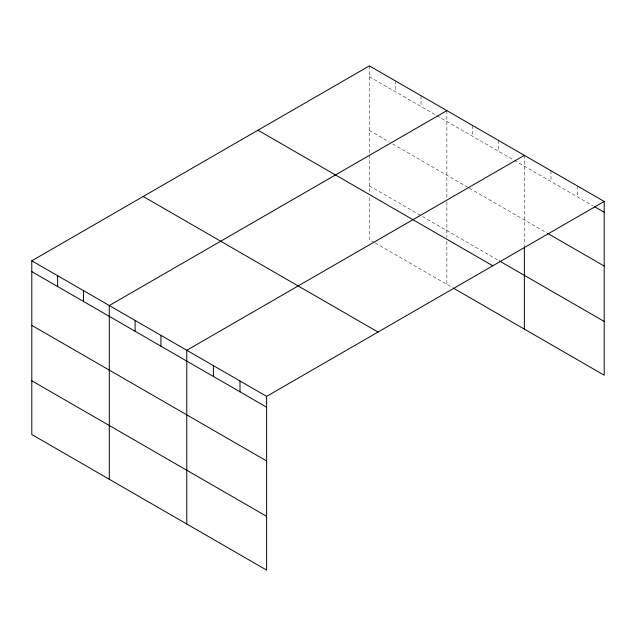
<?xml version="1.0" encoding="UTF-8"?>
<svg xmlns="http://www.w3.org/2000/svg" width="636" height="636" viewBox="0 0 636 636"><rect width="100%" height="100%" fill="white"/><g stroke="black" fill="none" stroke-linecap="round" stroke-linejoin="round"><path stroke-width="0.48" stroke-dasharray="3.18 2.39" d="M369.381 76.71L436.042 115.196M436.868 115.68L513.53 159.938M514.365 160.415L593.038 205.841M369.381 130.475L389.375 142.019M392.714 143.951L468.533 187.723M469.368 188.208L546.682 232.84M369.381 185.871L498.529 260.434M374.381 242.523L369.381 239.637L369.381 196.619M375.216 243L452.705 287.742M577.583 186.102L577.583 196.922M550.975 170.734L550.975 181.554M524.358 155.367L524.358 245.671M498.529 140.461L498.529 151.281M472.699 125.546L472.699 136.366M446.87 110.632L446.87 197.963M446.87 201.922L446.87 237.451M446.87 241.362L446.87 284.372M421.04 95.718L421.04 106.538M395.21 80.804L395.21 91.624M369.381 65.89L369.381 192.716"/><path stroke-width="0.95" d="M31.8 260.792L266.619 396.363L266.619 570.11L31.8 434.531L31.8 260.792L369.381 65.89L604.2 201.469L604.2 375.208L453.54 288.219M446.87 110.632L109.289 305.534L109.289 479.274M524.358 155.367L186.777 350.269L186.777 524.008M266.619 396.363L604.2 201.469M594.755 206.835L604.2 212.281M547.54 233.34L604.2 266.047M499.363 260.919L604.2 321.442M257.978 130.213L492.797 265.784M143.203 196.476L378.023 332.048M31.8 271.612L266.619 407.183M31.8 325.378L266.619 460.949M31.8 380.773L266.619 516.345M524.358 246.665L524.358 329.114M240.003 381.004L240.003 391.824M213.394 365.636L213.394 376.456M160.948 335.355L160.948 346.175M135.118 320.449L135.118 331.269M83.459 290.62L83.459 301.44M57.63 275.706L57.63 286.526"/></g></svg>
